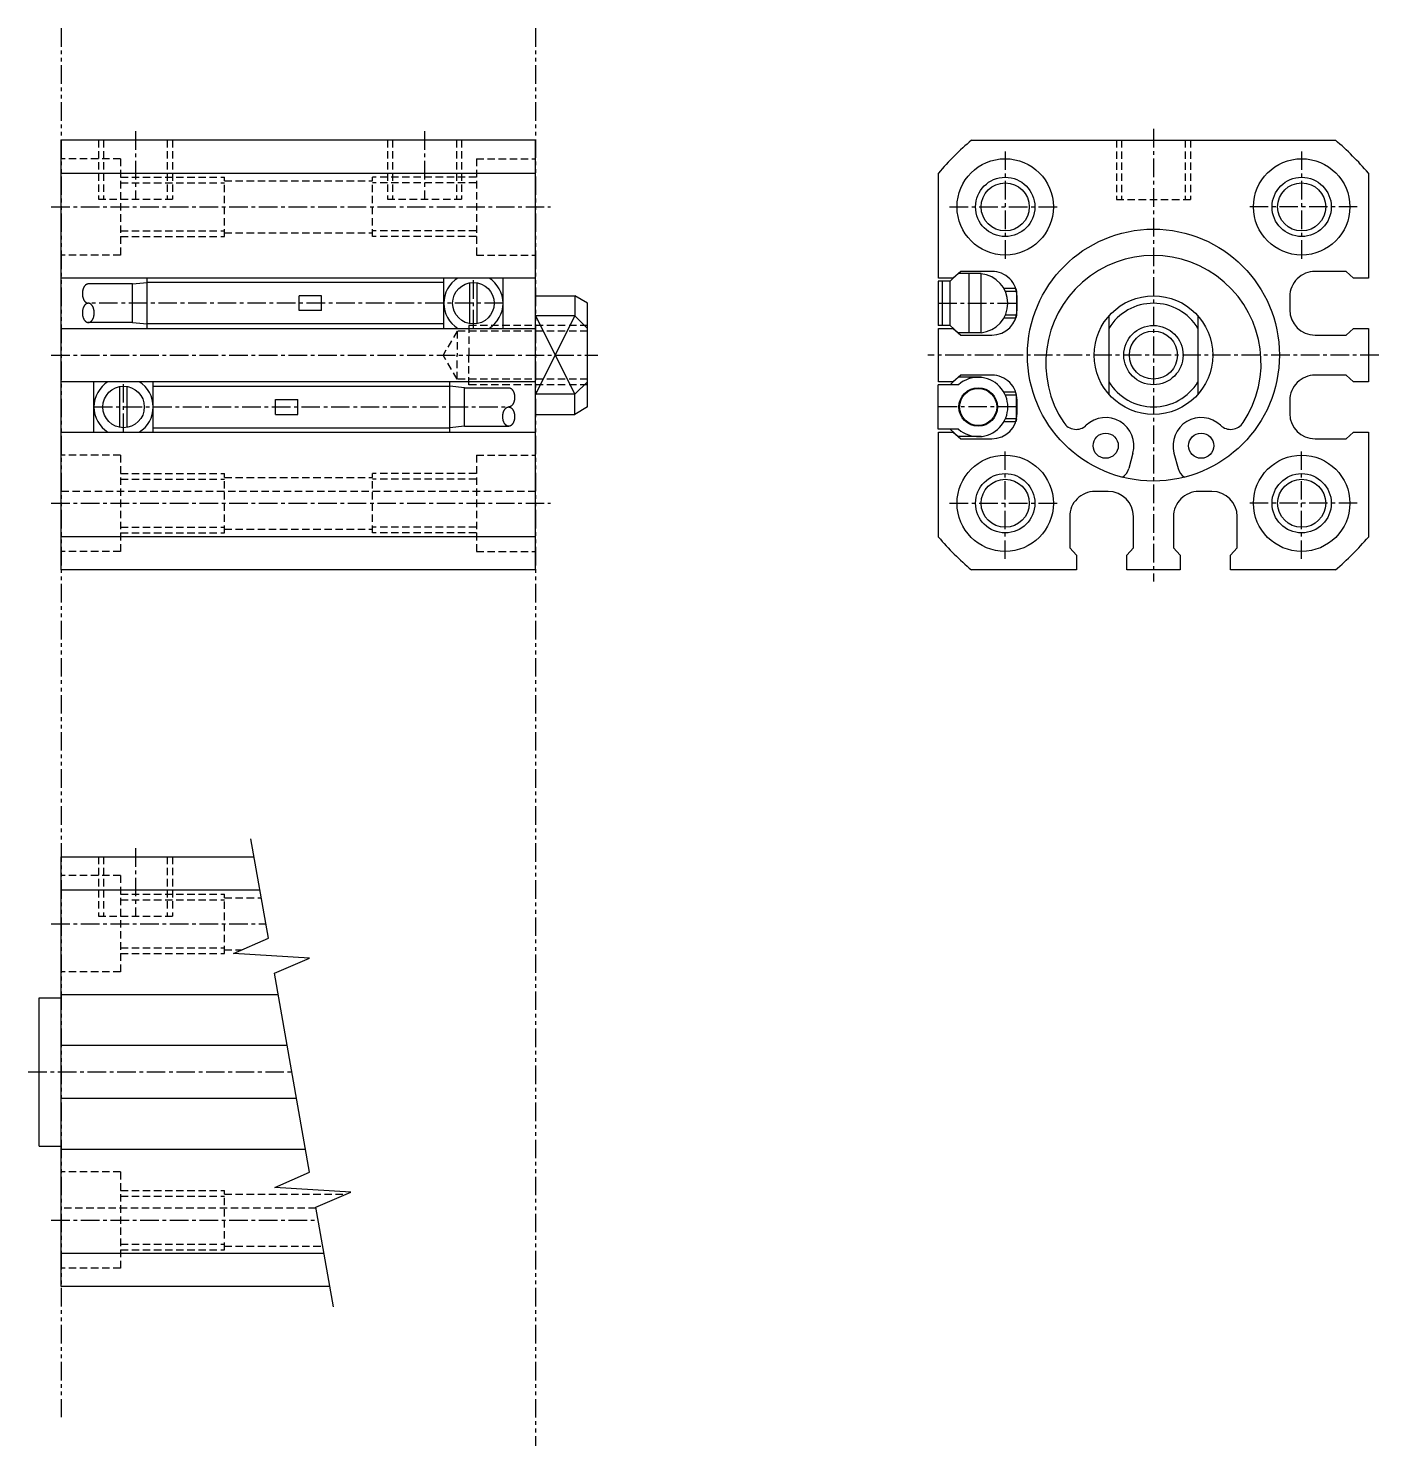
# Model space of a CAD drawing. Extents: x 1 to 113, y 0 to 415.
# Drawn here: x 22.2 to 113.3, y 319.9 to 415.1 of the extents above; entities that cross this region are included whole.
import ezdxf

# ---------------------------------------------------------------- set-up
doc = ezdxf.new("R2010")
doc.units = 0
for name, pattern in [('CENTER', [2, 1.25, -0.25, 0.25, -0.25]), ('DASHED', [0.75, 0.5, -0.25]), ('PHANTOM', [2.5, 1.25, -0.25, 0.25, -0.25, 0.25, -0.25])]:
    doc.linetypes.add(name, pattern=pattern)
doc.layers.get('0').update_dxf_attribs({"linetype": 'CONTINUOUS'})
doc.layers.add('CENTER', color=1, linetype='CENTER')

msp = doc.modelspace()

# ---------------------------------------------------------------- linework, layer by layer
at = {"color": 3, "linetype": 'PHANTOM'}
for p, q in [((24.437, 415.123), (24.437, 321.391)), ((56.437, 415.123), (56.437, 27.034))]:
    msp.add_line(p, q, dxfattribs=at)
at = {"color": 7, "linetype": 'CONTINUOUS'}
for p, q in [((24.437, 378.585), (24.437, 407.585)), ((24.437, 407.585), (56.437, 407.585)), ((56.437, 378.585), (56.437, 407.585)), ((85.835, 407.565), (110.391, 407.565)), ((56.437, 405.323), (24.437, 405.323)), ((83.613, 398.265), (83.613, 405.343)), ((112.613, 405.343), (112.613, 398.265)), ((56.437, 398.265), (24.437, 398.265)), ((29.237, 397.865), (30.237, 397.965)), ((30.237, 394.865), (30.237, 398.265)), ((50.237, 397.965), (30.237, 397.965)), ((50.237, 394.865), (50.237, 398.265)), ((51.987, 395.188), (51.987, 397.943)), ((52.487, 395.188), (52.487, 397.943)), ((54.237, 394.865), (54.237, 398.265)), ((83.591, 398.065), (83.591, 395.065)), ((84.391, 398.065), (83.591, 398.065)), ((84.613, 398.265), (83.613, 398.265)), ((83.891, 395.065), (83.891, 398.065)), ((84.391, 398.065), (84.947, 398.565)), ((84.391, 395.065), (84.391, 398.065)), ((85.113, 398.715), (84.613, 398.265)), ((86.491, 398.565), (84.947, 398.565)), ((87.213, 398.715), (85.113, 398.715)), ((85.691, 394.565), (85.691, 398.565)), ((86.491, 394.565), (86.491, 398.565)), ((111.113, 398.715), (109.013, 398.715)), ((111.613, 398.265), (111.113, 398.715)), ((112.613, 398.265), (111.613, 398.265)), ((29.237, 397.865), (26.257, 397.865)), ((29.237, 395.265), (29.237, 397.865)), ((41.987, 397.065), (40.487, 397.065)), ((40.487, 396.065), (40.487, 397.065)), ((41.987, 396.065), (41.987, 397.065)), ((56.437, 397.065), (59.071, 397.065)), ((59.071, 397.065), (59.071, 395.711)), ((59.937, 396.565), (59.071, 397.065)), ((88.822, 397.565), (88.023, 397.565)), ((88.877, 397.365), (88.124, 397.365)), ((88.822, 397.565), (88.877, 397.365)), ((88.877, 397.365), (88.877, 395.765)), ((88.913, 396.115), (88.913, 397.015)), ((107.313, 397.015), (107.313, 396.115)), ((41.987, 396.065), (40.487, 396.065)), ((59.937, 389.565), (59.937, 396.565)), ((29.237, 395.265), (26.257, 395.265)), ((29.237, 395.265), (30.237, 395.165)), ((50.237, 395.165), (30.237, 395.165)), ((59.071, 395.711), (56.437, 395.711)), ((59.071, 395.711), (59.937, 394.868)), ((84.391, 395.065), (83.591, 395.065)), ((84.946, 394.565), (84.391, 395.065)), ((88.822, 395.565), (88.023, 395.565)), ((88.877, 395.765), (88.124, 395.765)), ((88.877, 395.765), (88.822, 395.565)), ((95.113, 395.711), (95.113, 390.42)), ((101.113, 395.711), (101.113, 390.42)), ((24.437, 394.865), (56.437, 394.865)), ((83.613, 391.265), (83.613, 394.865)), ((83.613, 394.865), (84.613, 394.865)), ((84.613, 394.865), (85.113, 394.415)), ((86.491, 394.565), (84.946, 394.565)), ((85.113, 394.415), (87.213, 394.415)), ((109.013, 394.415), (111.113, 394.415)), ((111.113, 394.415), (111.613, 394.865)), ((111.613, 394.865), (112.613, 394.865)), ((112.613, 394.865), (112.613, 391.265)), ((56.437, 391.265), (24.437, 391.265)), ((26.637, 387.865), (26.637, 391.265)), ((30.637, 387.865), (30.637, 391.265)), ((50.637, 387.865), (50.637, 391.265)), ((59.071, 390.42), (59.937, 391.263)), ((84.613, 391.265), (83.613, 391.265)), ((84.947, 391.565), (84.391, 391.065)), ((85.113, 391.715), (84.613, 391.265)), ((86.491, 391.565), (84.947, 391.565)), ((87.213, 391.715), (85.113, 391.715)), ((85.691, 391.565), (85.691, 391.473)), ((111.113, 391.715), (109.013, 391.715)), ((111.613, 391.265), (111.113, 391.715)), ((112.613, 391.265), (111.613, 391.265)), ((28.387, 388.188), (28.387, 390.943)), ((28.887, 388.188), (28.887, 390.943)), ((30.637, 390.965), (50.637, 390.965)), ((51.637, 390.865), (50.637, 390.965)), ((51.637, 388.265), (51.637, 390.865)), ((51.637, 390.865), (54.617, 390.865)), ((59.071, 390.42), (56.437, 390.42)), ((59.071, 389.065), (59.071, 390.42)), ((84.968, 391.065), (83.591, 391.065)), ((83.591, 388.065), (83.591, 391.065)), ((88.822, 390.565), (88.023, 390.565)), ((88.877, 390.365), (88.124, 390.365)), ((88.877, 390.365), (88.822, 390.565)), ((88.877, 388.765), (88.877, 390.365)), ((38.887, 389.065), (38.887, 390.065)), ((38.887, 390.065), (40.387, 390.065)), ((40.387, 389.065), (40.387, 390.065)), ((59.937, 389.565), (59.071, 389.065)), ((88.913, 389.115), (88.913, 390.015)), ((107.313, 390.015), (107.313, 389.115)), ((38.887, 389.065), (40.387, 389.065)), ((56.437, 389.065), (59.071, 389.065)), ((88.822, 388.565), (88.023, 388.565)), ((88.877, 388.765), (88.124, 388.765)), ((88.877, 388.765), (88.822, 388.565)), ((24.437, 387.865), (56.437, 387.865)), ((30.637, 388.165), (50.637, 388.165)), ((51.637, 388.265), (50.637, 388.165)), ((51.637, 388.265), (54.617, 388.265)), ((84.968, 388.065), (83.591, 388.065)), ((83.613, 380.787), (83.613, 387.865)), ((83.613, 387.865), (84.613, 387.865)), ((84.391, 388.065), (84.947, 387.565)), ((84.613, 387.865), (85.113, 387.415)), ((86.491, 387.565), (84.947, 387.565)), ((85.113, 387.415), (87.213, 387.415)), ((85.691, 387.658), (85.691, 387.565)), ((109.013, 387.415), (111.113, 387.415)), ((111.113, 387.415), (111.613, 387.865)), ((111.613, 387.865), (112.613, 387.865)), ((112.613, 387.865), (112.613, 380.787)), ((96.727, 386.458), (96.445, 385.404)), ((99.499, 386.458), (99.782, 385.404)), ((95.063, 383.865), (94.163, 383.865)), ((102.063, 383.865), (101.163, 383.865)), ((92.463, 382.165), (92.463, 380.065)), ((96.763, 380.065), (96.763, 382.165)), ((99.463, 382.165), (99.463, 380.065)), ((103.763, 380.065), (103.763, 382.165)), ((56.437, 380.807), (24.437, 380.807)), ((92.463, 380.065), (92.913, 379.565)), ((96.313, 379.565), (96.763, 380.065)), ((99.463, 380.065), (99.913, 379.565)), ((103.313, 379.565), (103.763, 380.065)), ((92.913, 379.565), (92.913, 378.565)), ((96.313, 378.565), (96.313, 379.565)), ((99.913, 379.565), (99.913, 378.565)), ((103.313, 378.565), (103.313, 379.565)), ((56.437, 378.585), (24.437, 378.585)), ((92.913, 378.565), (85.835, 378.565)), ((99.913, 378.565), (96.313, 378.565)), ((110.391, 378.565), (103.313, 378.565)), ((24.437, 330.213), (24.437, 359.213)), ((24.437, 359.213), (37.437, 359.213)), ((37.836, 356.951), (24.437, 356.951)), ((22.937, 339.693), (22.937, 349.693)), ((22.937, 349.693), (24.437, 349.693)), ((39.081, 349.893), (24.437, 349.893)), ((24.437, 346.493), (39.68, 346.493)), ((40.315, 342.893), (24.437, 342.893)), ((22.937, 339.693), (24.437, 339.693)), ((24.437, 339.493), (40.914, 339.493)), ((42.159, 332.435), (24.437, 332.435)), ((42.551, 330.213), (24.437, 330.213))]:
    msp.add_line(p, q, dxfattribs=at)
at = {"color": 3, "linetype": 'DASHED'}
for p, q in [((26.937, 407.585), (26.937, 403.585)), ((27.287, 407.585), (27.287, 403.585)), ((31.587, 407.585), (31.587, 403.585)), ((31.937, 407.585), (31.937, 403.585)), ((46.437, 407.585), (46.437, 403.585)), ((46.787, 407.585), (46.787, 403.585)), ((51.087, 407.585), (51.087, 403.585)), ((51.437, 407.585), (51.437, 403.585)), ((95.613, 407.565), (95.613, 403.565)), ((95.963, 407.565), (95.963, 403.565)), ((100.263, 407.565), (100.263, 403.565)), ((100.613, 407.565), (100.613, 403.565)), ((28.437, 406.315), (24.437, 406.315)), ((28.437, 406.315), (28.437, 399.815)), ((52.437, 406.315), (52.437, 399.815)), ((52.437, 406.315), (56.437, 406.315)), ((28.437, 405.065), (35.437, 405.065)), ((28.437, 404.686), (35.437, 404.686)), ((35.437, 401.065), (35.437, 405.065)), ((35.437, 404.815), (45.437, 404.815)), ((45.437, 401.065), (45.437, 405.065)), ((52.437, 405.065), (45.437, 405.065)), ((52.437, 404.686), (45.437, 404.686)), ((26.937, 403.585), (31.937, 403.585)), ((46.437, 403.585), (51.437, 403.585)), ((95.613, 403.565), (100.613, 403.565)), ((28.437, 401.444), (35.437, 401.444)), ((28.437, 401.065), (35.437, 401.065)), ((35.437, 401.315), (45.437, 401.315)), ((52.437, 401.444), (45.437, 401.444)), ((52.437, 401.065), (45.437, 401.065)), ((28.437, 399.815), (24.437, 399.815)), ((52.437, 399.815), (56.437, 399.815)), ((59.937, 395.065), (51.937, 395.065)), ((51.937, 395.065), (51.937, 393.065)), ((51.137, 394.686), (50.201, 393.065)), ((59.937, 394.686), (51.137, 394.686)), ((51.137, 394.686), (51.137, 393.065)), ((51.137, 391.444), (50.201, 393.065)), ((51.137, 391.444), (51.137, 393.065)), ((51.937, 391.065), (51.937, 393.065)), ((59.937, 391.444), (51.137, 391.444)), ((59.937, 391.065), (51.937, 391.065)), ((28.437, 386.315), (24.437, 386.315)), ((28.437, 386.315), (28.437, 379.815)), ((52.437, 386.315), (52.437, 379.815)), ((52.437, 386.315), (56.437, 386.315)), ((28.437, 385.065), (35.437, 385.065)), ((28.437, 384.686), (35.437, 384.686)), ((35.437, 381.065), (35.437, 385.065)), ((35.437, 384.815), (45.437, 384.815)), ((52.437, 385.065), (45.437, 385.065)), ((45.437, 381.065), (45.437, 385.065)), ((52.437, 384.686), (45.437, 384.686)), ((56.437, 383.865), (24.437, 383.865)), ((28.437, 381.444), (35.437, 381.444)), ((28.437, 381.065), (35.437, 381.065)), ((35.437, 381.315), (45.437, 381.315)), ((52.437, 381.444), (45.437, 381.444)), ((52.437, 381.065), (45.437, 381.065)), ((28.437, 379.815), (24.437, 379.815)), ((52.437, 379.815), (56.437, 379.815)), ((26.937, 359.213), (26.937, 355.213)), ((27.287, 359.213), (27.287, 355.213)), ((31.587, 359.213), (31.587, 355.213)), ((31.937, 359.213), (31.937, 355.213)), ((28.437, 357.943), (24.437, 357.943)), ((28.437, 357.943), (28.437, 351.443)), ((28.437, 356.693), (35.437, 356.693)), ((28.437, 356.314), (35.437, 356.314)), ((35.437, 352.693), (35.437, 356.693)), ((35.437, 356.443), (37.926, 356.443)), ((26.937, 355.213), (31.937, 355.213)), ((28.437, 353.072), (35.437, 353.072)), ((28.437, 352.693), (35.437, 352.693)), ((35.437, 352.943), (36.637, 352.943)), ((28.437, 351.443), (24.437, 351.443)), ((28.437, 337.943), (24.437, 337.943)), ((28.437, 337.943), (28.437, 331.443)), ((28.437, 336.693), (35.437, 336.693)), ((28.437, 336.314), (35.437, 336.314)), ((35.437, 332.693), (35.437, 336.693)), ((35.437, 336.443), (43.63, 336.443)), ((41.62, 335.493), (24.437, 335.493)), ((28.437, 333.072), (35.437, 333.072)), ((28.437, 332.693), (35.437, 332.693)), ((35.437, 332.943), (42.069, 332.943)), ((28.437, 331.443), (24.437, 331.443))]:
    msp.add_line(p, q, dxfattribs=at)
at = {"color": 3, "linetype": 'CONTINUOUS'}
for p, q in [((56.437, 395.711), (59.071, 390.42)), ((59.071, 395.711), (56.437, 390.42))]:
    msp.add_line(p, q, dxfattribs=at)
msp.add_lwpolyline([(42.791, 328.852), (41.607, 335.563), (43.965, 336.588), (38.833, 336.902), (41.191, 337.927), (38.824, 351.349), (41.182, 352.374), (36.049, 352.687), (38.407, 353.712), (37.224, 360.423)], dxfattribs=at)
at = {"color": 7, "linetype": 'CONTINUOUS'}
for points in [[(26.258, 397.865, 0), (26.248, 397.865, 0), (26.239, 397.865, 0), (26.229, 397.864, 0), (26.219, 397.862, 0), (26.209, 397.86, 0), (26.2, 397.858, 0), (26.19, 397.856, 0), (26.18, 397.853, 0), (26.171, 397.849, 0), (26.161, 397.846, 0), (26.151, 397.842, 0), (26.142, 397.837, 0), (26.133, 397.832, 0), (26.123, 397.827, 0), (26.114, 397.822, 0), (26.105, 397.816, 0), (26.096, 397.809, 0), (26.087, 397.803, 0), (26.078, 397.796, 0), (26.07, 397.788, 0), (26.061, 397.781, 0), (26.052, 397.773, 0), (26.044, 397.764, 0), (26.036, 397.755, 0), (26.028, 397.746, 0), (26.02, 397.737, 0), (26.012, 397.727, 0), (26.004, 397.717, 0), (25.997, 397.707, 0), (25.989, 397.697, 0), (25.982, 397.686, 0), (25.975, 397.674, 0), (25.968, 397.663, 0), (25.962, 397.651, 0), (25.955, 397.639, 0), (25.949, 397.627, 0), (25.943, 397.615, 0), (25.937, 397.602, 0), (25.931, 397.589, 0), (25.925, 397.576, 0), (25.92, 397.563, 0), (25.915, 397.549, 0), (25.91, 397.535, 0), (25.905, 397.521, 0), (25.901, 397.507, 0), (25.896, 397.493, 0), (25.892, 397.478, 0), (25.888, 397.463, 0), (25.884, 397.449, 0), (25.881, 397.434, 0), (25.878, 397.419, 0), (25.875, 397.403, 0), (25.872, 397.388, 0), (25.87, 397.373, 0), (25.867, 397.357, 0), (25.865, 397.341, 0), (25.863, 397.326, 0), (25.862, 397.31, 0), (25.86, 397.294, 0), (25.859, 397.278, 0), (25.858, 397.262, 0), (25.858, 397.247, 0), (25.858, 397.231, 0), (25.857, 397.215, 0), (25.858, 397.199, 0), (25.858, 397.183, 0), (25.858, 397.167, 0), (25.859, 397.151, 0), (25.86, 397.135, 0), (25.862, 397.119, 0), (25.863, 397.104, 0), (25.865, 397.088, 0), (25.867, 397.072, 0), (25.869, 397.057, 0), (25.872, 397.041, 0), (25.874, 397.026, 0), (25.877, 397.011, 0), (25.881, 396.996, 0), (25.884, 396.981, 0), (25.888, 396.966, 0), (25.891, 396.951, 0), (25.895, 396.937, 0), (25.9, 396.922, 0), (25.904, 396.908, 0), (25.909, 396.894, 0), (25.914, 396.881, 0), (25.919, 396.867, 0), (25.924, 396.854, 0), (25.93, 396.84, 0), (25.936, 396.828, 0), (25.942, 396.815, 0), (25.948, 396.802, 0), (25.954, 396.79, 0), (25.96, 396.778, 0), (25.967, 396.767, 0), (25.974, 396.755, 0), (25.981, 396.744, 0), (25.988, 396.733, 0), (25.995, 396.723, 0), (26.003, 396.712, 0), (26.011, 396.703, 0), (26.018, 396.693, 0), (26.026, 396.684, 0), (26.035, 396.675, 0), (26.043, 396.666, 0), (26.051, 396.657, 0), (26.06, 396.649, 0), (26.068, 396.642, 0), (26.077, 396.634, 0), (26.086, 396.627, 0), (26.095, 396.621, 0), (26.104, 396.615, 0), (26.113, 396.609, 0), (26.122, 396.603, 0), (26.131, 396.598, 0), (26.14, 396.593, 0), (26.15, 396.589, 0), (26.16, 396.585, 0), (26.169, 396.581, 0), (26.179, 396.578, 0), (26.188, 396.575, 0), (26.198, 396.572, 0), (26.208, 396.57, 0), (26.217, 396.568, 0), (26.227, 396.567, 0), (26.237, 396.566, 0), (26.247, 396.566, 0), (26.257, 396.565, 0)], [(26.259, 395.265, 0), (26.279, 395.266, 0), (26.298, 395.269, 0), (26.317, 395.273, 0), (26.337, 395.278, 0), (26.356, 395.285, 0), (26.375, 395.294, 0), (26.393, 395.304, 0), (26.412, 395.315, 0), (26.43, 395.328, 0), (26.447, 395.343, 0), (26.464, 395.358, 0), (26.481, 395.375, 0), (26.497, 395.394, 0), (26.512, 395.414, 0), (26.527, 395.434, 0), (26.541, 395.456, 0), (26.555, 395.48, 0), (26.567, 395.504, 0), (26.58, 395.529, 0), (26.591, 395.555, 0), (26.601, 395.582, 0), (26.611, 395.61, 0), (26.62, 395.638, 0), (26.628, 395.667, 0), (26.634, 395.697, 0), (26.641, 395.728, 0), (26.646, 395.758, 0), (26.65, 395.789, 0), (26.653, 395.821, 0), (26.656, 395.853, 0), (26.657, 395.884, 0), (26.657, 395.916, 0), (26.657, 395.948, 0), (26.655, 395.98, 0), (26.653, 396.012, 0), (26.649, 396.043, 0), (26.645, 396.074, 0), (26.64, 396.105, 0), (26.634, 396.135, 0), (26.626, 396.165, 0), (26.618, 396.194, 0), (26.61, 396.223, 0), (26.6, 396.25, 0), (26.589, 396.277, 0), (26.578, 396.303, 0), (26.566, 396.328, 0), (26.553, 396.353, 0), (26.539, 396.376, 0), (26.525, 396.398, 0), (26.51, 396.418, 0), (26.494, 396.438, 0), (26.479, 396.456, 0), (26.462, 396.473, 0), (26.445, 396.489, 0), (26.427, 396.503, 0), (26.409, 396.516, 0), (26.391, 396.528, 0), (26.372, 396.538, 0), (26.353, 396.546, 0), (26.334, 396.553, 0), (26.315, 396.559, 0), (26.295, 396.562, 0), (26.276, 396.565, 0), (26.256, 396.565, 0), (26.236, 396.565, 0), (26.217, 396.562, 0), (26.197, 396.558, 0), (26.178, 396.553, 0), (26.159, 396.546, 0), (26.14, 396.537, 0), (26.121, 396.527, 0), (26.103, 396.516, 0), (26.085, 396.503, 0), (26.068, 396.488, 0), (26.05, 396.472, 0), (26.034, 396.455, 0), (26.018, 396.437, 0), (26.003, 396.417, 0), (25.988, 396.396, 0), (25.974, 396.374, 0), (25.96, 396.351, 0), (25.947, 396.327, 0), (25.935, 396.302, 0), (25.924, 396.276, 0), (25.914, 396.249, 0), (25.904, 396.221, 0), (25.895, 396.193, 0), (25.887, 396.163, 0), (25.88, 396.134, 0), (25.874, 396.103, 0), (25.869, 396.073, 0), (25.865, 396.041, 0), (25.861, 396.01, 0), (25.859, 395.978, 0), (25.858, 395.946, 0), (25.857, 395.915, 0), (25.858, 395.883, 0), (25.86, 395.851, 0), (25.862, 395.819, 0), (25.865, 395.788, 0), (25.87, 395.757, 0), (25.875, 395.726, 0), (25.881, 395.696, 0), (25.888, 395.666, 0), (25.896, 395.637, 0), (25.905, 395.608, 0), (25.915, 395.58, 0), (25.926, 395.554, 0), (25.937, 395.528, 0), (25.949, 395.502, 0), (25.962, 395.478, 0), (25.976, 395.455, 0), (25.99, 395.433, 0), (26.005, 395.412, 0), (26.02, 395.393, 0), (26.036, 395.374, 0), (26.053, 395.357, 0), (26.07, 395.342, 0), (26.088, 395.327, 0), (26.106, 395.315, 0), (26.124, 395.303, 0), (26.143, 395.293, 0), (26.162, 395.285, 0), (26.181, 395.278, 0), (26.2, 395.272, 0), (26.22, 395.268, 0), (26.239, 395.266, 0), (26.259, 395.265, 0)], [(54.616, 390.865, 0), (54.626, 390.865, 0), (54.636, 390.865, 0), (54.646, 390.864, 0), (54.656, 390.862, 0), (54.665, 390.86, 0), (54.675, 390.858, 0), (54.685, 390.856, 0), (54.694, 390.853, 0), (54.704, 390.849, 0), (54.714, 390.846, 0), (54.723, 390.842, 0), (54.733, 390.837, 0), (54.742, 390.832, 0), (54.751, 390.827, 0), (54.76, 390.822, 0), (54.77, 390.816, 0), (54.779, 390.809, 0), (54.788, 390.803, 0), (54.796, 390.796, 0), (54.805, 390.788, 0), (54.814, 390.781, 0), (54.822, 390.773, 0), (54.831, 390.764, 0), (54.839, 390.755, 0), (54.847, 390.746, 0), (54.855, 390.737, 0), (54.863, 390.727, 0), (54.87, 390.717, 0), (54.878, 390.707, 0), (54.885, 390.697, 0), (54.892, 390.686, 0), (54.9, 390.674, 0), (54.906, 390.663, 0), (54.913, 390.651, 0), (54.92, 390.639, 0), (54.926, 390.627, 0), (54.932, 390.615, 0), (54.938, 390.602, 0), (54.944, 390.589, 0), (54.949, 390.576, 0), (54.955, 390.562, 0), (54.96, 390.549, 0), (54.965, 390.535, 0), (54.97, 390.521, 0), (54.974, 390.507, 0), (54.978, 390.493, 0), (54.983, 390.478, 0), (54.986, 390.463, 0), (54.99, 390.449, 0), (54.993, 390.434, 0), (54.997, 390.419, 0), (55, 390.403, 0), (55.002, 390.388, 0), (55.005, 390.373, 0), (55.007, 390.357, 0), (55.009, 390.341, 0), (55.011, 390.326, 0), (55.013, 390.31, 0), (55.014, 390.294, 0), (55.015, 390.278, 0), (55.016, 390.262, 0), (55.017, 390.247, 0), (55.017, 390.231, 0), (55.017, 390.215, 0), (55.017, 390.199, 0), (55.017, 390.183, 0), (55.016, 390.167, 0), (55.015, 390.151, 0), (55.014, 390.135, 0), (55.013, 390.119, 0), (55.011, 390.104, 0), (55.01, 390.088, 0), (55.008, 390.072, 0), (55.005, 390.057, 0), (55.003, 390.041, 0), (55, 390.026, 0), (54.997, 390.011, 0), (54.994, 389.996, 0), (54.991, 389.981, 0), (54.987, 389.966, 0), (54.983, 389.951, 0), (54.979, 389.937, 0), (54.975, 389.922, 0), (54.97, 389.908, 0), (54.966, 389.894, 0), (54.961, 389.881, 0), (54.956, 389.867, 0), (54.95, 389.854, 0), (54.945, 389.84, 0), (54.939, 389.828, 0), (54.933, 389.815, 0), (54.927, 389.802, 0), (54.921, 389.79, 0), (54.914, 389.778, 0), (54.907, 389.767, 0), (54.901, 389.755, 0), (54.894, 389.744, 0), (54.886, 389.733, 0), (54.879, 389.723, 0), (54.872, 389.712, 0), (54.864, 389.703, 0), (54.856, 389.693, 0), (54.848, 389.684, 0), (54.84, 389.675, 0), (54.832, 389.666, 0), (54.824, 389.657, 0), (54.815, 389.649, 0), (54.806, 389.642, 0), (54.798, 389.634, 0), (54.789, 389.627, 0), (54.78, 389.621, 0), (54.771, 389.615, 0), (54.762, 389.609, 0), (54.753, 389.603, 0), (54.743, 389.598, 0), (54.734, 389.593, 0), (54.725, 389.589, 0), (54.715, 389.585, 0), (54.706, 389.581, 0), (54.696, 389.578, 0), (54.686, 389.575, 0), (54.677, 389.572, 0), (54.667, 389.57, 0), (54.657, 389.568, 0), (54.647, 389.567, 0), (54.638, 389.566, 0), (54.628, 389.566, 0), (54.618, 389.565, 0)], [(54.616, 388.265, 0), (54.596, 388.266, 0), (54.577, 388.269, 0), (54.557, 388.273, 0), (54.538, 388.278, 0), (54.519, 388.285, 0), (54.5, 388.294, 0), (54.481, 388.304, 0), (54.463, 388.315, 0), (54.445, 388.328, 0), (54.427, 388.343, 0), (54.41, 388.358, 0), (54.394, 388.375, 0), (54.378, 388.394, 0), (54.362, 388.414, 0), (54.347, 388.434, 0), (54.333, 388.456, 0), (54.32, 388.48, 0), (54.307, 388.504, 0), (54.295, 388.529, 0), (54.284, 388.555, 0), (54.273, 388.582, 0), (54.264, 388.61, 0), (54.255, 388.638, 0), (54.247, 388.667, 0), (54.24, 388.697, 0), (54.234, 388.728, 0), (54.229, 388.758, 0), (54.225, 388.789, 0), (54.221, 388.821, 0), (54.219, 388.853, 0), (54.218, 388.884, 0), (54.217, 388.916, 0), (54.218, 388.948, 0), (54.219, 388.98, 0), (54.222, 389.012, 0), (54.225, 389.043, 0), (54.23, 389.074, 0), (54.235, 389.105, 0), (54.241, 389.135, 0), (54.248, 389.165, 0), (54.256, 389.194, 0), (54.265, 389.223, 0), (54.275, 389.25, 0), (54.285, 389.277, 0), (54.297, 389.303, 0), (54.309, 389.328, 0), (54.322, 389.353, 0), (54.335, 389.376, 0), (54.35, 389.398, 0), (54.364, 389.418, 0), (54.38, 389.438, 0), (54.396, 389.456, 0), (54.413, 389.473, 0), (54.43, 389.489, 0), (54.447, 389.503, 0), (54.465, 389.516, 0), (54.484, 389.528, 0), (54.502, 389.538, 0), (54.521, 389.546, 0), (54.541, 389.553, 0), (54.56, 389.559, 0), (54.579, 389.562, 0), (54.599, 389.565, 0), (54.619, 389.565, 0), (54.638, 389.565, 0), (54.658, 389.562, 0), (54.677, 389.558, 0), (54.697, 389.553, 0), (54.716, 389.546, 0), (54.735, 389.537, 0), (54.753, 389.527, 0), (54.772, 389.516, 0), (54.789, 389.503, 0), (54.807, 389.488, 0), (54.824, 389.472, 0), (54.841, 389.455, 0), (54.857, 389.437, 0), (54.872, 389.417, 0), (54.887, 389.396, 0), (54.901, 389.374, 0), (54.914, 389.351, 0), (54.927, 389.327, 0), (54.939, 389.302, 0), (54.951, 389.276, 0), (54.961, 389.249, 0), (54.971, 389.221, 0), (54.979, 389.193, 0), (54.987, 389.163, 0), (54.994, 389.134, 0), (55, 389.103, 0), (55.005, 389.072, 0), (55.01, 389.041, 0), (55.013, 389.01, 0), (55.015, 388.978, 0), (55.017, 388.946, 0), (55.017, 388.915, 0), (55.017, 388.883, 0), (55.015, 388.851, 0), (55.013, 388.819, 0), (55.009, 388.788, 0), (55.005, 388.757, 0), (54.999, 388.726, 0), (54.993, 388.696, 0), (54.986, 388.666, 0), (54.978, 388.637, 0), (54.969, 388.608, 0), (54.959, 388.58, 0), (54.949, 388.554, 0), (54.938, 388.528, 0), (54.925, 388.502, 0), (54.913, 388.478, 0), (54.899, 388.455, 0), (54.885, 388.433, 0), (54.87, 388.412, 0), (54.854, 388.393, 0), (54.838, 388.374, 0), (54.822, 388.357, 0), (54.804, 388.342, 0), (54.787, 388.327, 0), (54.769, 388.315, 0), (54.751, 388.303, 0), (54.732, 388.293, 0), (54.713, 388.285, 0), (54.694, 388.278, 0), (54.675, 388.272, 0), (54.655, 388.268, 0), (54.635, 388.266, 0), (54.616, 388.265, 0)]]:
    msp.add_polyline3d(points, dxfattribs=at)
for centre, radius in [((88.113, 403.065), 3.25), ((108.113, 403.065), 3.25), ((88.113, 403.065), 1.621), ((108.113, 403.065), 1.621), ((98.113, 393.065), 8.5), ((52.237, 396.565), 1.4), ((98.113, 393.065), 4), ((98.113, 393.065), 1.621), ((28.637, 389.565), 1.4), ((86.291, 389.565), 1.3), ((86.291, 389.565), 1.25), ((94.892, 386.95), 0.85), ((101.334, 386.95), 0.85), ((88.113, 383.065), 3.25), ((108.113, 383.065), 3.25), ((88.113, 383.065), 1.621), ((108.113, 383.065), 1.621)]:
    msp.add_circle(centre, radius, dxfattribs=at)
at = {"color": 3, "linetype": 'CONTINUOUS'}
for centre in [(88.113, 403.065), (108.113, 403.065), (98.113, 393.065), (88.113, 383.065), (108.113, 383.065)]:
    msp.add_circle(centre, 2, dxfattribs=at)
at = {"color": 7, "linetype": 'CONTINUOUS'}
for centre, radius, start, end in [((98.113, 393.065), 19, 130.2566, 139.74338), ((98.113, 393.065), 19, 40.25662, 49.74339), ((98.113, 392.523), 7.263, 326.452, 213.548), ((52.237, 396.565), 2, 121.7888, 238.21175), ((52.237, 396.565), 2, 301.78819, 58.21122), ((86.291, 396.565), 2, 275.73846, 84.26018), ((87.213, 397.015), 1.7, 359.99999, 90), ((109.013, 397.015), 1.7, 90.00001, 180.00001), ((87.213, 396.115), 1.7, 270.00002, 0.00001), ((98.113, 393.065), 3.5, 31.00272, 148.99728), ((109.013, 396.115), 1.7, 180.00001, 270), ((28.637, 389.565), 2, 121.78877, 238.2118), ((28.637, 389.565), 2, 301.78824, 58.21119), ((86.291, 389.565), 2, 228.59036, 131.4096), ((87.213, 390.015), 1.7, 359.99999, 90), ((98.113, 393.065), 3.5, 211.00272, 328.99728), ((109.013, 390.015), 1.7, 90.00001, 180.00001), ((87.213, 389.115), 1.7, 270.00002, 0.00001), ((92.897, 389.055), 1, 213.10324, 313.45745), ((94.892, 386.95), 1.9, 345, 133.45746), ((101.334, 386.95), 1.9, 46.54254, 195), ((103.329, 389.055), 1, 226.54254, 326.89675), ((109.013, 389.115), 1.7, 180.00001, 270), ((95.479, 385.663), 1, 303.1781, 345), ((100.747, 385.663), 1, 195.00002, 236.82191), ((94.163, 382.165), 1.7, 89.99998, 180.00001), ((95.063, 382.165), 1.7, 0.00001, 90.00001), ((101.163, 382.165), 1.7, 89.99998, 180.00001), ((102.063, 382.165), 1.7, 0.00001, 90.00001), ((98.113, 393.065), 19, 220.25662, 229.74339), ((98.113, 393.065), 19, 310.25662, 319.74339)]:
    msp.add_arc(centre, radius, start, end, dxfattribs=at)
at = {"layer": 'CENTER', "color": 1, "linetype": 'CENTER'}
for p, q in [((29.437, 408.167), (29.437, 403.585)), ((48.937, 408.167), (48.937, 403.585)), ((98.113, 408.325), (98.113, 377.792)), ((88.113, 406.815), (88.113, 399.315)), ((108.113, 406.815), (108.113, 399.315)), ((23.763, 403.065), (57.437, 403.065)), ((84.363, 403.065), (91.863, 403.065)), ((111.863, 403.065), (104.363, 403.065)), ((52.237, 394.865), (52.237, 398.265)), ((54.237, 396.565), (26.257, 396.565)), ((83.591, 396.565), (88.877, 396.565)), ((23.763, 393.065), (60.636, 393.065)), ((113.315, 393.065), (82.893, 393.065)), ((28.637, 387.865), (28.637, 391.265)), ((26.637, 389.565), (54.617, 389.565)), ((88.877, 389.565), (83.591, 389.565)), ((88.113, 379.315), (88.113, 386.815)), ((108.113, 379.315), (108.113, 386.815)), ((23.763, 383.065), (57.437, 383.065)), ((84.363, 383.065), (91.863, 383.065)), ((111.863, 383.065), (104.363, 383.065)), ((29.437, 359.794), (29.437, 355.213)), ((23.763, 354.693), (38.234, 354.693)), ((22.204, 344.693), (39.998, 344.693)), ((23.763, 334.693), (41.761, 334.693))]:
    msp.add_line(p, q, dxfattribs=at)

doc.saveas('drawing.dxf')
